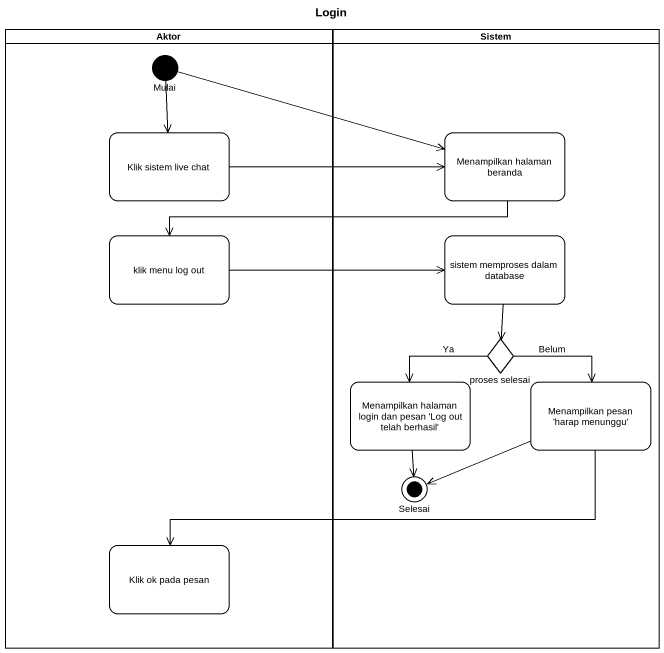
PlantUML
@startuml
title Login
hide empty description
state Aktor <<partition>> {
  state Mulai <<start>>
  state "Klik sistem live chat" as Klik_sistem_live_chat
  state "klik menu log out" as klik_menu_log_out
  state "Klik ok pada pesan" as Klik_ok_pada_pesan
}
state Sistem <<partition>> {
  state "Menampilkan halaman beranda" as Menampilkan_halaman_beranda
  state "sistem memproses dalam database" as sistem_memproses_dalam
  state "proses selesai" as proses_selesai <<choice>>
  state "Menampilkan halaman login dan pesan 'Log out telah berhasil'" as Menampilkan_halaman_login
  state "Menampilkan pesan 'harap menunggu'" as Menampilkan_pesan_harap
  state Selesai <<end>>
}
Mulai --> Klik_sistem_live_chat
Mulai -right-> Menampilkan_halaman_beranda
Klik_sistem_live_chat -right-> Menampilkan_halaman_beranda
Menampilkan_halaman_beranda -left-> klik_menu_log_out
klik_menu_log_out -right-> sistem_memproses_dalam
sistem_memproses_dalam --> proses_selesai
proses_selesai --> Menampilkan_halaman_login : Ya
proses_selesai --> Menampilkan_pesan_harap : Belum
Menampilkan_halaman_login --> Selesai
Menampilkan_pesan_harap -left-> Selesai
Menampilkan_pesan_harap -left-> Klik_ok_pada_pesan
@enduml
